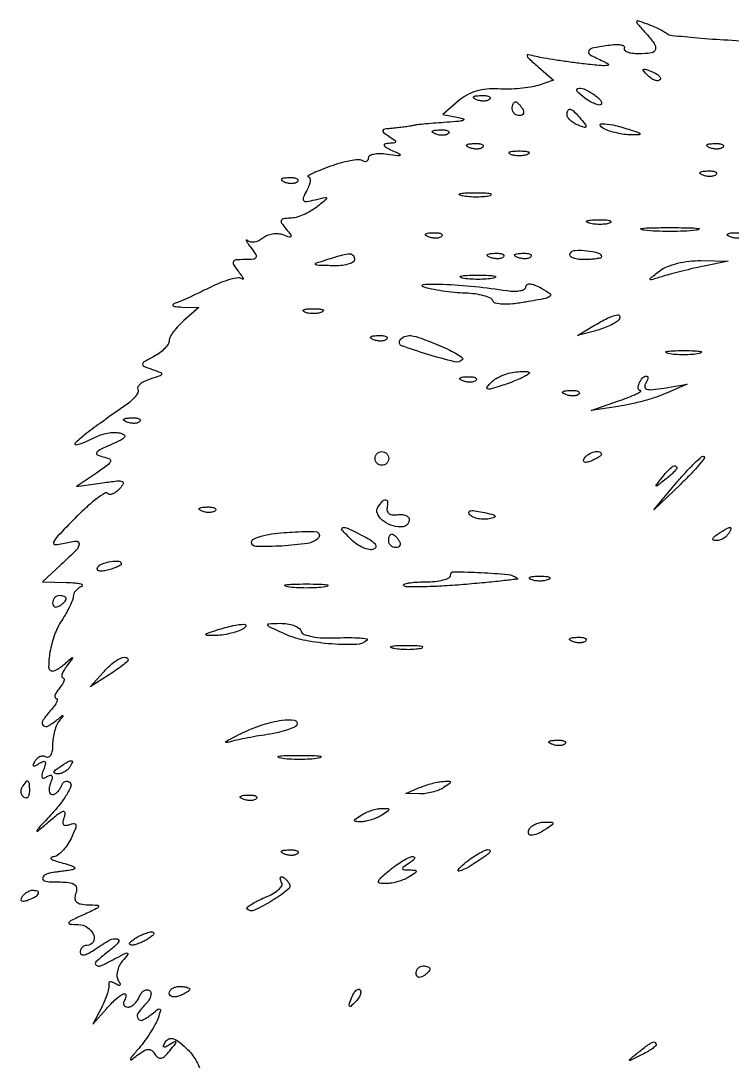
# Model space of a CAD drawing. Extents: x 81 to 492, y 17 to 340.
# Drawn here: x 81.4 to 185.1, y 188.1 to 339.8 of the extents above; entities that cross this region are included whole.
import ezdxf

# ---------------------------------------------------------------- set-up
doc = ezdxf.new("R2010")
doc.units = 0

msp = doc.modelspace()

# ---------------------------------------------------------------- linework, layer by layer
msp.add_lwpolyline([(189.443771, 336.733874, -0.004996), (184.411354, 336.974917, -0.007409), (180.008483, 337.295439, -0.003751), (176.300863, 337.648691, -0.133228), (175.5, 337.956912, 0.032566), (174.982539, 338.286529, 0.012411), (174.22272, 338.67944, 0.01223), (173.373635, 339.066759, 0.014665), (172.556067, 339.3878, 0.00681), (171.314993, 339.814607, 0.446126), (171.13931, 339.713634, 0.236973), (171.209795, 339.443752, 0.003685), (172.306067, 338.214294, -0.023255), (173.696554, 336.526319, -0.230314), (173.865071, 335.649263, -0.300405), (173.277242, 335.129279, -0.035158), (171.440983, 335, -0.030608), (170.494483, 335.057996, -0.064399), (169.782375, 335.240598, -0.123543), (169.410835, 335.508928, -0.323929), (169.38817, 335.819056, 0.401493), (169.329945, 336.092216, 0.110488), (168.879941, 336.270451, 0.052318), (168.044003, 336.314373, 0.023425), (166.947187, 336.205557, 0.01242), (164.642667, 335.808625, 0.275496), (164.157331, 335.371608, 0.362699), (164.376501, 334.847095, 0.016789), (166.25, 333.952396, -0.0559), (166.976739, 333.532774, -0.668824), (166.920904, 333.308038, -0.060747), (165.976861, 333.282593, -0.004894), (163.5, 333.541581, -0.00469), (161.439063, 333.797099, -0.004676), (159.38125, 334.091465, -0.004584), (157.588606, 334.381872, -0.018321), (156.5, 334.609817, 0.012003), (155.313963, 334.873844, 0.528824), (155.1606, 334.722782, 0.166221), (155.350419, 334.382918, 0.003726), (156.769802, 333.126529), (159.039604, 331.147345), (156.769802, 330.402082, -0.039989), (155.652069, 330.131735, -0.017269), (154.130594, 329.943885, -0.016958), (152.489446, 329.854525, -0.021542), (150.972644, 329.888803, 0.040014), (149.292014, 329.864746, 0.04959), (147.757316, 329.564182, 0.052234), (146.378184, 328.986175, 0.053352), (145.159385, 328.138234), (142.873483, 326.155681), (145.186741, 325.714023, -0.046653), (145.899172, 325.507699, -0.675561), (145.900556, 325.320532, -0.074842), (145.21907, 325.153387, -0.007078), (143.5, 325.020832, 0.003851), (141.895206, 324.907503, 0.004567), (140.38125, 324.774939, 0.00399), (139.106565, 324.641309, 0.028972), (138.5, 324.536965, -0.018128), (137.982023, 324.436254, -0.005811), (137.20625, 324.323637, -0.005789), (136.339051, 324.218224, -0.006442), (135.5, 324.137002, 0.013475), (134.414685, 324.016511, 0.260403), (134.153997, 323.819563, 0.346505), (134.225127, 323.54423, 0.019285), (135, 323, -0.008508), (135.878177, 322.411059, -0.24552), (136, 322.177922, -0.380984), (135.858278, 322.018924, -0.014443), (135, 321.945028, 0.052378), (134.434161, 321.852746, 0.469778), (134.343353, 321.652694, 0.155899), (134.618601, 321.363998, 0.014778), (135.5, 320.91586, -0.006153), (136.637031, 320.362219, -0.555314), (136.651192, 320.207947, -0.195427), (136.38018, 320.135121, -0.00303), (134.75, 320.347473, 0.031283), (133.696144, 320.424591, 0.051597), (132.807813, 320.342095, 0.07095), (132.197944, 320.128168, 0.279928), (132, 319.802311, -0.111621), (131.930498, 319.494859, -0.183627), (131.740177, 319.312897, -0.159082), (131.453544, 319.2887, -0.080744), (131.115495, 319.42862, 0.162219), (130.552507, 319.561591, 0.022893), (129.355324, 319.3984, 0.024136), (127.910423, 319.060819, 0.018408), (126.365495, 318.558099, 0.007653), (124.934695, 318.00855, 0.016976), (123.866137, 317.536521, 0.028524), (123.254611, 317.196906, 0.716976), (123.285184, 317.070462, -0.306471), (123.503092, 316.892706, -0.102654), (123.54073, 316.462032, -0.061366), (123.386718, 315.832669, -0.032217), (123.052532, 315.098156, 0.021218), (122.536812, 314.027716, 0.290305), (122.601972, 313.620163, 0.257545), (123.012651, 313.473482, 0.01766), (124.267348, 313.72313, -0.003427), (125.797398, 314.073109, -0.415153), (125.950914, 313.974929, -0.282986), (125.877493, 313.765199, -0.002462), (124.5, 312.656777, -0.038485), (123.59686, 312.04456, -0.030379), (122.537469, 311.522258, -0.031247), (121.488254, 311.157198, -0.063931), (120.627555, 311.031803, 0.027229), (119.650768, 310.961914, 0.274559), (119.34167, 310.721135, 0.248244), (119.388218, 310.312977, 0.023134), (120.018999, 309.477108, -0.008844), (120.707793, 308.616637, -0.274445), (120.739672, 308.355877, -0.385919), (120.538082, 308.265822, -0.01248), (119.628709, 308.588983, 0.075004), (118.897371, 308.749978, 0.055731), (118.069971, 308.713223, 0.056029), (117.27632, 308.495555, 0.078436), (116.645256, 308.120552, -0.062165), (116.071726, 307.754106, -0.070533), (115.449418, 307.559181, -0.080984), (114.875386, 307.558548, -0.136426), (114.440958, 307.758676, 0.139903), (114.267973, 307.836939, 0.595759), (114.216445, 307.768174, 0.046197), (114.437763, 307.385057, 0.009281), (114.905412, 306.75, -0.020316), (115.618376, 305.735677, -0.268564), (115.639198, 305.295718, -0.259714), (115.266436, 305.048746, -0.019238), (114, 305, 0.019238), (112.733564, 304.951254, 0.259714), (112.360802, 304.704282, 0.268564), (112.381624, 304.264323, 0.020316), (113.094588, 303.25, -0.009084), (113.563555, 302.613678, -0.040304), (113.800881, 302.214501, -0.524099), (113.758576, 302.138808, -0.200647), (113.618023, 302.182343, 0.208223), (113.08467, 302.33908, 0.031677), (111.969215, 302.126769, 0.03099), (110.608859, 301.685938, 0.022312), (109.150991, 301.034973, -0.004459), (107.643189, 300.296079, -0.004544), (106.131853, 299.588907, -0.004418), (104.807691, 298.998007, -0.018752), (104, 298.681578, 0.065107), (103.566347, 298.463517, 0.532476), (103.567034, 298.27948, 0.124492), (103.965973, 298.138014, 0.015056), (104.90301, 298.078947), (107.306019, 298), (105.15301, 296.132705, 0.026647), (104.328925, 295.337236, 0.030434), (103.632447, 294.49153, 0.031831), (103.139364, 293.712766, 0.12586), (103, 293.167888, -0.147898), (102.847605, 292.663953, -0.046115), (102.345614, 292.042548, -0.041532), (101.62484, 291.415313, -0.035441), (100.772304, 290.878141, 0.007617), (99.340849, 290.083766, 0.233413), (99.119853, 289.75393, 0.340087), (99.288686, 289.461726, 0.013325), (100.522304, 288.990921, -0.008836), (101.769805, 288.527604, -0.364325), (101.897927, 288.292385, -0.265706), (101.693441, 288.058961, -0.006038), (100.235479, 287.575968, 0.034274), (99.400813, 287.246124, 0.059467), (98.771568, 286.848403, 0.089084), (98.428416, 286.449687, 0.278513), (98.431918, 286.110158, -0.236973), (98.466133, 285.7233, -0.062606), (98.158279, 285.162707, -0.049617), (97.600679, 284.535098, -0.03329), (96.853074, 283.932155, 0.002935), (92.960236, 281.164724, 0.011631), (90.61848, 279.395073, 0.016465), (89.273334, 278.254412, 0.6861), (89.371462, 278, 0.076922), (89.786404, 278.064217, 0.015563), (90.49181, 278.312324, 0.01608), (91.301814, 278.656212, 0.014438), (92.118149, 279.063231, -0.044346), (93.003393, 279.440393, -0.034402), (94.0199, 279.694923, -0.035363), (95.008907, 279.80003, -0.067564), (95.802407, 279.720622, -0.089848), (96.41489, 279.451588, -0.430366), (96.470791, 279.115639, -0.11531), (95.941083, 278.675537, -0.012653), (94.5, 278, 0.009106), (92.883266, 277.256063, 0.13877), (92.426832, 276.851479, 0.459494), (92.522883, 276.531564, 0.046833), (93.375726, 276.245073, -0.052307), (94.285879, 275.928227, -0.401388), (94.433856, 275.544288, -0.136373), (94.008471, 275.003598, -0.009023), (92.375726, 273.850078), (89.5, 271.895229), (93.290329, 272.44858, -0.007612), (95.402921, 272.72422, -0.109831), (96.150288, 272.64601, -0.463065), (96.285245, 272.308528, -0.065394), (95.790329, 271.61163, -0.041923), (95.259644, 271.128158, -0.068671), (94.732159, 270.827572, -0.099284), (94.290608, 270.745897, -0.233398), (94, 270.894834, 0.397283), (93.609548, 270.964217, 0.018107), (92.400102, 270.106844, 0.021917), (90.919122, 268.867736, 0.012897), (89.255667, 267.26654, 0.00421), (86.774958, 264.709529, 0.079541), (86.143576, 263.792724, 0.55261), (86.362856, 263.447091, 0.060488), (87.505667, 263.590778, -0.030375), (89.43353, 263.951905, -0.475533), (89.856807, 263.546915, -0.177134), (89.446044, 262.65345, -0.010393), (87.260218, 260.540469), (84.520437, 258), (88.010218, 257.921053, -0.013909), (89.273925, 257.857265, -0.044162), (90.107689, 257.717133, -0.226023), (90.327676, 257.532081, -0.426963), (90.25, 257.337719, 0.060442), (89.772018, 257.073943, 0.059183), (89.367188, 256.701891, 0.064422), (89.092311, 256.282953, 0.113485), (89, 255.881483, -0.094373), (88.900701, 255.36007, -0.017313), (88.507153, 254.45706, -0.018055), (87.964534, 253.419163, -0.015553), (87.322224, 252.369023, 0.059409), (86.28655, 250.285782, 0.041868), (85.615989, 247.754846, 0.043513), (85.424543, 245.593244, 0.414613), (86.016978, 245, 0.118931), (86.327327, 245.074879, 0.022138), (86.840508, 245.367188, 0.022604), (87.422341, 245.771452, 0.01895), (88.001772, 246.25, -0.002446), (88.833979, 246.984827, -0.591085), (88.910203, 246.957069, -0.201569), (88.872215, 246.804434, -0.00151), (88.079327, 245.75, 0.02571), (87.623058, 245.077843, 0.056376), (87.36291, 244.514062, 0.115483), (87.329947, 244.147738, 0.37372), (87.5, 244, -0.341777), (87.670922, 243.867713, -0.144806), (87.660392, 243.559375, -0.064878), (87.426283, 243.07637, -0.027963), (87, 242.5, 0.029225), (86.575944, 241.923608, 0.068547), (86.349168, 241.440625, 0.154009), (86.350249, 241.133145, 0.326309), (86.532543, 241, -0.448239), (86.678871, 240.835837, -0.090703), (86.549924, 240.4125, -0.044601), (86.140944, 239.768387, -0.020177), (85.5, 239, 0.044714), (84.525856, 237.708405, 0.385543), (84.643928, 237.056358, 0.307178), (85.401787, 237.011107, 0.0396), (86.8, 238, -0.002798), (87.4123, 238.50447, -0.384686), (87.5, 238.5, -0.384686), (87.50447, 238.4123, -0.002798), (87, 237.8, 0.072727), (86.615977, 237.172995, 0.032618), (86.29375, 236.259539, 0.031424), (86.073615, 235.232213, 0.037082), (86, 234.240983, -0.038166), (85.933911, 233.376438, -0.08229), (85.726548, 232.74393, -0.156752), (85.420825, 232.442208, -0.261052), (85.069098, 232.457295, 0.124968), (84.658364, 232.586571, 0.100781), (84.199089, 232.519692, 0.090333), (83.761221, 232.265683, 0.078004), (83.41459, 231.861803, 0.028061), (83.144784, 231.364939, 0.388403), (83.20018, 231.185591, 0.257747), (83.43396, 231.179566, 0.018709), (84.01543, 231.509536, -0.036589), (84.626867, 231.828191, -0.348029), (84.892848, 231.756708, -0.233523), (84.953158, 231.424504, -0.021797), (84.681393, 230.612107, 0.024852), (84.4361, 229.863684, 0.184726), (84.472216, 229.49751, 0.366539), (84.707112, 229.396954, 0.063935), (85.181393, 229.612107, -0.061825), (85.654473, 229.829118, -0.358176), (85.891407, 229.734128, -0.192905), (85.934058, 229.381889, -0.02645), (85.701324, 228.664045, 0.045239), (85.520712, 228.026335, 0.083386), (85.510396, 227.488813, 0.132992), (85.664376, 227.136111, 0.22749), (85.948051, 227, 0.122364), (86.319772, 227.092353, 0.06678), (86.70442, 227.367188, 0.060239), (87.043121, 227.772007, 0.058403), (87.279762, 228.25, -0.081286), (87.512007, 228.669879, -0.135116), (87.835502, 228.908099, -0.15799), (88.197951, 228.927234, -0.123354), (88.544742, 228.73502, -0.309398), (88.659978, 228.217518, -0.036517), (88.114798, 227.100378, -0.033508), (87.18774, 225.727717, -0.020844), (85.931647, 224.244511, 0.001102), (83.962619, 222.097382, 0.085304), (83.713344, 221.708269, 0.787225), (83.798714, 221.645164, 0.002651), (85.410129, 223.009491, -0.009711), (86.818222, 224.16794, -0.084633), (87.526408, 224.554962, -0.482784), (87.782641, 224.391349, -0.112277), (87.711057, 223.800928, 0.036005), (87.498709, 223.040446, 0.201367), (87.579772, 222.634515, 0.280098), (87.896034, 222.489444, 0.062652), (88.497693, 222.637488, -0.070424), (89.155415, 222.788573, -0.410717), (89.402308, 222.583035, -0.123314), (89.315589, 222.002419, -0.010214), (88.696765, 220.594363, -0.04224), (88.127928, 219.598411, -0.045163), (87.410925, 218.736067, -0.049821), (86.660441, 218.120016, -0.126645), (86, 217.889487, 0.229949), (85.779833, 217.75873, 0.42822), (85.821875, 217.576177, 0.057682), (86.432563, 217.303451, 0.013903), (87.5, 217, -0.014497), (88.664882, 216.667353, -0.092977), (89.202799, 216.378654, -0.513572), (89.190241, 216.155006, -0.107325), (88.75, 215.993315, -0.00012), (88.01278, 215.890994, -0.000106), (87.244792, 215.784755, -0.000106), (86.552938, 215.689347, -0.000324), (86.083333, 215.625, 0.059947), (85.005256, 215.343652, 0.236319), (84.560248, 214.848032, 0.39571), (84.788866, 214.415345, 0.084387), (85.710313, 214.264059, -0.013709), (88.021522, 214.213729, -0.100555), (89.087548, 213.941954, -0.257842), (89.476138, 213.393061, -0.120011), (89.361626, 212.5, 0.100517), (89.24701, 211.816095, 0.205455), (89.474221, 211.332949, 0.13601), (90.080363, 211.035966, 0.037711), (91.143011, 210.918781, -0.009634), (92.573437, 210.841875, -0.518695), (92.692963, 210.642852, -0.179783), (92.413926, 210.356187, -0.003429), (90.5, 209.463885, 0.004339), (88.703802, 208.622489, 0.160805), (88.382347, 208.313496, 0.539837), (88.496712, 208.105995, 0.014253), (89.75, 208.045104, -0.146894), (91.096148, 207.611305, -0.145471), (91.986844, 206.50633, -0.246223), (91.891138, 205.483732, -0.253914), (91, 205, 0.104818), (90.618441, 204.919123, 0.099127), (90.29375, 204.689593, 0.096483), (90.076132, 204.346664, 0.093544), (90, 203.943296, 0.315737), (90.189807, 203.672683, 0.143156), (90.644103, 203.643982, 0.068119), (91.357337, 203.910261, 0.029426), (92.222506, 204.443296, -0.022825), (94.33515, 205.783677, -0.193393), (95.427817, 205.935052, -0.580191), (95.576465, 205.408079, -0.032631), (94, 204, 0.017275), (92.310877, 202.582041, 0.496233), (92.351709, 202.093314, 0.256606), (93.083606, 202.046548, 0.012741), (95.315741, 203.16372, -0.00366), (96.669208, 203.872143, -0.246932), (96.921242, 203.8698, -0.465499), (96.957895, 203.694386, -0.006081), (96.16391, 202.707525, 0.059176), (95.708192, 201.99882, 0.061329), (95.437847, 201.211455, 0.068095), (95.38401, 200.467671, 0.123078), (95.568419, 199.889296, -0.025387), (95.840496, 199.394572, -0.31031), (95.80993, 199.19196, -0.32745), (95.614314, 199.15507, -0.026775), (95.129732, 199.419821, 0.039878), (94.691811, 199.644401, 0.124428), (94.366548, 199.692416, 0.274618), (94.202174, 199.570787, 0.171128), (94.187675, 199.32433, -0.123339), (94.204007, 198.854866, -0.022568), (93.982474, 198.007772, -0.023047), (93.624383, 197.017583, -0.01915), (93.155989, 196), (91.887075, 193.5), (93.85383, 195.75, -0.02624), (95.22753, 197.164417, -0.076706), (96.351, 197.923857, -0.534401), (96.686324, 197.722732, -0.151781), (96.5, 197, 0.085773), (96.346362, 196.618055, 0.164617), (96.383819, 196.29375, 0.179921), (96.60497, 196.077815, 0.104738), (96.972368, 196, 0.118305), (97.431945, 196.110284, 0.065276), (97.9109, 196.438938, 0.059372), (98.3357, 196.922861, 0.058922), (98.63617, 197.494256, -0.064687), (98.922637, 198.024159, -0.095495), (99.306356, 198.385658, -0.122333), (99.723538, 198.524706, -0.159288), (100.112456, 198.430499, -0.221367), (100.332932, 198.095089, -0.111771), (100.293252, 197.579535, -0.076078), (99.989888, 196.953593, -0.045591), (99.460052, 196.317195, 0.050603), (98.429521, 195.05392, 0.323221), (98.462321, 194.27503, 0.360134), (99.176391, 194.12125, 0.053424), (100.498726, 194.998943, -0.010027), (101.386974, 195.70653, -0.325688), (101.647193, 195.712493, -0.327239), (101.731701, 195.466963, -0.010077), (101.37388, 194.391444, -0.04031), (100.971122, 193.494157, -0.015964), (100.282182, 192.330126, -0.015678), (99.454639, 191.114492, -0.018965), (98.600988, 190.030261, 0.003323), (97.525771, 188.749177, 0.11018), (97.344128, 188.393467, 0.698599), (97.450811, 188.319872, 0.010058), (98.326215, 188.965959, -0.02801), (99.279406, 189.617954, -0.11992), (99.931398, 189.823368, -0.185525), (100.445262, 189.664204, -0.087718), (100.914487, 189.138364, 0.092458), (101.355456, 188.653446, 0.222898), (101.818508, 188.554841, 0.136113), (102.361922, 188.85127, 0.029769), (103.088271, 189.644624, 0.003741), (103.903247, 190.664197, 0.166196), (103.992186, 190.917662, 0.573056), (103.876071, 190.986971, 0.009945), (103.095492, 190.53745, -0.016472), (102.448202, 190.175854, -0.2588), (102.204115, 190.183174, -0.390376), (102.147989, 190.371281, -0.024798), (102.450988, 190.920697, -0.142923), (102.940122, 191.361345, -0.184716), (103.537344, 191.411666, -0.095292), (104.325418, 191.010095, -0.023232), (105.43883, 190.057466, -0.061429), (106.741666, 188.491407, -0.064228), (107.601696, 186.678339, -0.199937)], format="xyb")
for points in [[(174.526461, 331.193128, -0.20742), (174.220211, 331.072099, -0.082976), (173.768815, 331.162781, -0.063152), (173.246577, 331.441312, -0.043285), (172.733333, 331.875912, -0.011214), (172.106486, 332.536448, -0.400052), (172.111181, 332.729672, -0.286372), (172.336218, 332.78179, -0.008399), (173.293128, 332.435707, -0.036269), (173.940734, 332.133723, -0.070189), (174.395085, 331.789051, -0.120343), (174.59249, 331.461316, -0.278911)], [(164.97104, 329.03906, -0.03592), (165.500559, 328.648316, -0.061262), (165.871132, 328.243196, -0.090717), (166.037523, 327.887527, -0.266567), (165.969467, 327.636134, -0.250852), (165.663344, 327.543502, -0.044), (165.06594, 327.71896, -0.038583), (164.334699, 328.072856, -0.025882), (163.557298, 328.581761, -0.043075), (162.474467, 329.526636, -0.554506), (162.581398, 329.95367, -0.193244), (163.431143, 329.894999, -0.028307)], [(149.729167, 328.395833, -0.126455), (149.402231, 328.202593, -0.060344), (148.916927, 328.123424, -0.05415), (148.359369, 328.160852, -0.051402), (147.8125, 328.316886, -0.054073), (147.395823, 328.538436, -0.470617), (147.37858, 328.720685, -0.168741), (147.670344, 328.862007, -0.018894), (148.416667, 328.921053, -0.028489), (149.112848, 328.910055, -0.077125), (149.592839, 328.799335, -0.208169), (149.77538, 328.614691, -0.296942)], [(154.5, 327, -0.082592), (154.656512, 326.6179, -0.161196), (154.6254, 326.29375, -0.182303), (154.413961, 326.078288, -0.108972), (154.059017, 326, -0.093332), (153.654762, 326.076123, -0.09642), (153.311086, 326.29375, -0.099167), (153.081062, 326.618444, -0.105053), (153, 327, -0.042167), (153.032345, 327.382849, -0.061769), (153.129539, 327.70625, -0.081139), (153.272352, 327.92554, -0.210953), (153.440983, 328, -0.151918), (153.65171, 327.934461, -0.038439), (153.933975, 327.70625, -0.035638), (154.231006, 327.382774, -0.029505)], [(163.018999, 325.477108, -0.008807), (163.707299, 324.617386, -0.27071), (163.741192, 324.355597, -0.389672), (163.541716, 324.264678, -0.012731), (162.641444, 324.584097, -0.0442), (162.013435, 324.891147, -0.05126), (161.482174, 325.291272, -0.058677), (161.117443, 325.719384, -0.148172), (161, 326.106989, -0.097466), (161.129499, 326.765008, -0.389178), (161.469452, 326.925, -0.127361), (162.053128, 326.562498, -0.017238)], [(170, 324, -0.004584), (171.361213, 323.550264, -0.1769), (171.606569, 323.352483, -0.56424), (171.530114, 323.20749, -0.010858), (170.5, 323.169965, -0.034995), (169.589543, 323.220333, -0.019847), (168.5, 323.401663, -0.019741), (167.411338, 323.672791, -0.030584), (166.5, 324, -0.132187), (165.855423, 324.509313, -0.616563), (166.012227, 324.821257, -0.056364), (167.70094, 324.630287, -0.021183)], [(143.729167, 323.395833, -0.126455), (143.402231, 323.202593, -0.060344), (142.916927, 323.123424, -0.05415), (142.359369, 323.160852, -0.051402), (141.8125, 323.316886, -0.054073), (141.395823, 323.538436, -0.470617), (141.37858, 323.720685, -0.168741), (141.670344, 323.862007, -0.018894), (142.416667, 323.921053, -0.028489), (143.112848, 323.910055, -0.077125), (143.592839, 323.799335, -0.208169), (143.77538, 323.614691, -0.296942)], [(148.729167, 321.395833, -0.126455), (148.402231, 321.202593, -0.060344), (147.916927, 321.123424, -0.05415), (147.359369, 321.160852, -0.051402), (146.8125, 321.316886, -0.054073), (146.395823, 321.538436, -0.470617), (146.37858, 321.720685, -0.168741), (146.670344, 321.862007, -0.018894), (147.416667, 321.921053, -0.028489), (148.112848, 321.910055, -0.077125), (148.592839, 321.799335, -0.208169), (148.77538, 321.614691, -0.296942)], [(183.729167, 321.395833, -0.126455), (183.402231, 321.202593, -0.060344), (182.916927, 321.123424, -0.05415), (182.359369, 321.160852, -0.051402), (181.8125, 321.316886, -0.054073), (181.395823, 321.538436, -0.470617), (181.37858, 321.720685, -0.168741), (181.670344, 321.862007, -0.018894), (182.416667, 321.921053, -0.028489), (183.112848, 321.910055, -0.077125), (183.592839, 321.799335, -0.208169), (183.77538, 321.614691, -0.296942)], [(155.25, 320.337719, -0.057986), (154.679992, 320.181385, -0.037979), (154, 320.12966, -0.037979), (153.320008, 320.181385, -0.057986), (152.75, 320.337719, -0.174857), (152.540618, 320.525001, -0.447206), (152.601562, 320.693942, -0.078554), (153.10856, 320.810911, -0.017491), (154, 320.842105, -0.017491), (154.89144, 320.810911, -0.078554), (155.398438, 320.693942, -0.447206), (155.459382, 320.525001, -0.174857)], [(182.729167, 317.395833, -0.126455), (182.402231, 317.202593, -0.060344), (181.916927, 317.123424, -0.05415), (181.359369, 317.160852, -0.051402), (180.8125, 317.316886, -0.054073), (180.395823, 317.538436, -0.470617), (180.37858, 317.720685, -0.168741), (180.670344, 317.862007, -0.018894), (181.416667, 317.921053, -0.028489), (182.112848, 317.910055, -0.077125), (182.592839, 317.799335, -0.208169), (182.77538, 317.614691, -0.296942)], [(119.8125, 316.316886, 0.051402), (120.359369, 316.160852, 0.05415), (120.916927, 316.123424, 0.060344), (121.402231, 316.202593, 0.126455), (121.729167, 316.395833, 0.296942), (121.77538, 316.614691, 0.208169), (121.592839, 316.799335, 0.077125), (121.112848, 316.910055, 0.028489), (120.416667, 316.921053, 0.018894), (119.670344, 316.862007, 0.168741), (119.37858, 316.720685, 0.470617), (119.395823, 316.538436, 0.054073)], [(149.761659, 314.31292, -0.041951), (148.934218, 314.169017, -0.020826), (147.869594, 314.119272, -0.020511), (146.754739, 314.159391, -0.028254), (145.761659, 314.292739, -0.082665), (145.319562, 314.45659, -0.67161), (145.339362, 314.605813, -0.053901), (146.071102, 314.715166, -0.008901), (147.5, 314.747817, -0.009782), (148.938425, 314.726931, -0.038992), (149.814362, 314.62839, -0.417468), (149.916221, 314.476221, -0.285845)], [(167.269032, 310.344063, -0.06278), (166.671085, 310.185595, -0.030339), (165.880008, 310.127736, -0.029507), (165.036634, 310.167106, -0.037336), (164.269032, 310.307009, -0.087174), (163.883358, 310.48334, -0.597527), (163.900903, 310.643467, -0.080377), (164.431793, 310.764444, -0.012823), (165.5, 310.805051, -0.014395), (166.580113, 310.787295, -0.052471), (167.257153, 310.684921, -0.333666), (167.386009, 310.52287, -0.31318)], [(179.75, 309.271532, -0.016375), (178.042668, 309.149287, -0.009683), (176, 309.109723, -0.009683), (173.957332, 309.149287, -0.016375), (172.25, 309.271532, -0.095407), (171.778855, 309.41442, -0.741699), (171.804688, 309.548567, -0.021699), (173.311593, 309.640349, -0.00436), (176, 309.663794, -0.00436), (178.688407, 309.640349, -0.021699), (180.195312, 309.548567, -0.741699), (180.221145, 309.41442, -0.095407)], [(142.729167, 308.395833, -0.126455), (142.402231, 308.202593, -0.060344), (141.916927, 308.123424, -0.05415), (141.359369, 308.160852, -0.051402), (140.8125, 308.316886, -0.054073), (140.395823, 308.538436, -0.470617), (140.37858, 308.720685, -0.168741), (140.670344, 308.862007, -0.018894), (141.416667, 308.921053, -0.028489), (142.112848, 308.910055, -0.077125), (142.592839, 308.799335, -0.208169), (142.77538, 308.614691, -0.296942)], [(186.729167, 308.395833, -0.126455), (186.402231, 308.202593, -0.060344), (185.916927, 308.123424, -0.05415), (185.359369, 308.160852, -0.051402), (184.8125, 308.316886, -0.054073), (184.395823, 308.538436, -0.470617), (184.37858, 308.720685, -0.168741), (184.670344, 308.862007, -0.018894), (185.416667, 308.921053, -0.028489), (186.112848, 308.910055, -0.077125), (186.592839, 308.799335, -0.208169), (186.77538, 308.614691, -0.296942)], [(130, 305, -0.272811), (129.777198, 304.622047, -0.058876), (129.045312, 304.323031, -0.046127), (127.995272, 304.134063, -0.029141), (126.75, 304.09968, -0.001973), (124.58858, 304.174511, -0.212536), (124.332025, 304.300789, -0.527052), (124.379096, 304.467274, -0.003802), (126, 305, -0.007182), (128.314878, 305.704859, -0.070418), (129.3233, 305.84759, -0.240118), (129.804297, 305.602465, -0.158346)], [(151.729167, 305.395833, -0.126455), (151.402231, 305.202593, -0.060344), (150.916927, 305.123424, -0.05415), (150.359369, 305.160852, -0.051402), (149.8125, 305.316886, -0.054073), (149.395823, 305.538436, -0.470617), (149.37858, 305.720685, -0.168741), (149.670344, 305.862007, -0.018894), (150.416667, 305.921053, -0.028489), (151.112848, 305.910055, -0.077125), (151.592839, 305.799335, -0.208169), (151.77538, 305.614691, -0.296942)], [(155.729167, 305.395833, -0.126455), (155.402231, 305.202593, -0.060344), (154.916927, 305.123424, -0.05415), (154.359369, 305.160852, -0.051402), (153.8125, 305.316886, -0.054073), (153.395823, 305.538436, -0.470617), (153.37858, 305.720685, -0.168741), (153.670344, 305.862007, -0.018894), (154.416667, 305.921053, -0.028489), (155.112848, 305.910055, -0.077125), (155.592839, 305.799335, -0.208169), (155.77538, 305.614691, -0.296942)], [(166, 305.383369, -0.349346), (165.879937, 305.2325, -0.019434), (165.248289, 305.112615, -0.023105), (164.422036, 305.027624, -0.014076), (163.440983, 305, -0.034022), (162.498384, 305.064213, -0.072514), (161.798181, 305.266173, -0.140077), (161.447967, 305.563512, -0.293546), (161.441979, 305.90612, -0.247083), (162.186995, 306.345402, -0.040643), (163.913115, 306.288511, -0.041024), (165.564817, 305.960239, -0.33489)], [(181, 304.058292, 0.006148), (179.477206, 303.72909, 0.00449), (177.79375, 303.327486, 0.004537), (176.20495, 302.918012, 0.009981), (175, 302.569864, -0.002155), (173.290419, 302.046787, -0.337487), (173.113215, 302.113154, -0.381215), (173.14264, 302.287771, -0.002352), (174.5, 303.364769, -0.072964), (175.555804, 303.969785, -0.032893), (177.080239, 304.456298, -0.031373), (178.805482, 304.77102, -0.034641), (180.5, 304.853198), (184.5, 304.770002)], [(150.25, 302.294267, -0.029693), (149.225293, 302.159351, -0.017887), (148, 302.115502, -0.017887), (146.774707, 302.159351, -0.029693), (145.75, 302.294267, -0.142433), (145.439977, 302.453014, -0.611425), (145.482812, 302.600334, -0.039503), (146.38851, 302.701569, -0.008087), (148, 302.727636, -0.008087), (149.61149, 302.701569, -0.039503), (150.517188, 302.600334, -0.611425), (150.560023, 302.453014, -0.142433)], [(152.25, 300.477425, 0.034265), (153.303749, 300.386907, 0.056563), (154.192187, 300.472298, 0.079935), (154.796192, 300.705425, 0.266801), (155, 301.060184, -0.269798), (155.179183, 301.368081, -0.155168), (155.61217, 301.459835, -0.073497), (156.320713, 301.282088, -0.027272), (157.25, 300.836568, -0.026268), (158.490778, 300.068818, -0.483597), (158.51624, 299.667041, -0.135978), (157.863895, 299.341471, -0.004556), (155, 298.809969, -0.017053), (153.091029, 298.540396, -0.03683), (151.609186, 298.492135, -0.048635), (150.573685, 298.636227, -0.258271), (150.166667, 299.008584, 0.210803), (149.810376, 299.398891, 0.037295), (148.854167, 299.738053, 0.034751), (147.59524, 299.989085, 0.025047), (146.166667, 300.09968, -0.017251), (144.579871, 300.197673, -0.012944), (142.842708, 300.410773, -0.013125), (141.216713, 300.696916, -0.029077), (140, 301.018743, -0.826879), (140.047261, 301.386657, -0.026347), (142.876264, 301.410765, -0.01378), (147.573175, 301.073333, -0.01373)], [(125.25, 297.337719, -0.057986), (124.679992, 297.181385, -0.037979), (124, 297.12966, -0.037979), (123.320008, 297.181385, -0.057986), (122.75, 297.337719, -0.174857), (122.540618, 297.525001, -0.447206), (122.601562, 297.693942, -0.078554), (123.10856, 297.810911, -0.017491), (124, 297.842105, -0.017491), (124.89144, 297.810911, -0.078554), (125.398438, 297.693942, -0.447206), (125.459382, 297.525001, -0.174857)], [(168.45, 296.112395, -0.06254), (167.916945, 295.726555, -0.020345), (167.044688, 295.293379, -0.019921), (166.026791, 294.886328, -0.021171), (165, 294.570679), (162.5, 293.91657), (165, 295.422849, -0.023306), (166.895309, 296.447609, -0.063031), (168.342626, 296.932321, -0.455223), (168.675062, 296.675852, -0.223265)], [(134.729167, 293.395833, -0.126455), (134.402231, 293.202593, -0.060344), (133.916927, 293.123424, -0.05415), (133.359369, 293.160852, -0.051402), (132.8125, 293.316886, -0.054073), (132.395823, 293.538436, -0.470617), (132.37858, 293.720685, -0.168741), (132.670344, 293.862007, -0.018894), (133.416667, 293.921053, -0.028489), (134.112848, 293.910055, -0.077125), (134.592839, 293.799335, -0.208169), (134.77538, 293.614691, -0.296942)], [(142.485962, 292.441419, -0.014438), (143.883084, 291.809687, -0.026093), (144.981314, 291.201563, -0.027135), (145.726583, 290.678308, -0.449515), (145.742611, 290.409277, -0.263305), (144.601412, 290.092857, -0.012882), (140.682728, 291.178273, -0.012579), (136.879165, 292.443509, -0.476315), (136.618372, 293.19153, -0.153455), (137.29611, 293.777239, -0.13463), (138.225582, 293.908697, -0.057901), (139.709847, 293.541029, -0.009321)], [(180.25, 291.294267, -0.029693), (179.225293, 291.159351, -0.017887), (178, 291.115502, -0.017887), (176.774707, 291.159351, -0.029693), (175.75, 291.294267, -0.142433), (175.439977, 291.453014, -0.611425), (175.482812, 291.600334, -0.039503), (176.38851, 291.701569, -0.008087), (178, 291.727636, -0.008087), (179.61149, 291.701569, -0.039503), (180.517188, 291.600334, -0.611425), (180.560023, 291.453014, -0.142433)], [(154.960027, 288.028252, -0.020891), (154.233227, 287.675149, -0.008688), (153.225199, 287.257139, -0.008578), (152.128568, 286.846157, -0.010971), (151.104479, 286.507389, -0.007879), (149.769695, 286.121005, -0.196791), (149.398001, 286.166806, -0.462267), (149.351423, 286.404431, -0.019768), (149.983125, 287.136426, -0.074283), (150.656227, 287.670777, -0.03676), (151.641286, 288.145654, -0.035458), (152.756867, 288.496663, -0.0433), (153.838673, 288.657289, -0.012198), (154.990026, 288.699288, -0.131573), (155.437636, 288.585197, -0.521118), (155.458904, 288.370579, -0.053739)], [(147.729167, 287.395833, -0.126455), (147.402231, 287.202593, -0.060344), (146.916927, 287.123424, -0.05415), (146.359369, 287.160852, -0.051402), (145.8125, 287.316886, -0.054073), (145.395823, 287.538436, -0.470617), (145.37858, 287.720685, -0.168741), (145.670344, 287.862007, -0.018894), (146.416667, 287.921053, -0.028489), (147.112848, 287.910055, -0.077125), (147.592839, 287.799335, -0.208169), (147.77538, 287.614691, -0.296942)], [(172.403526, 286.843902, 0.210004), (172.338028, 286.37771, 0.278811), (172.643692, 286.091481, 0.080143), (173.50933, 286.049189, 0.014822), (175.094509, 286.273819), (178.5, 286.859835), (175.468566, 285.516234, -0.024481), (174.023799, 284.958765, -0.012488), (172.16185, 284.394353, -0.012378), (170.209236, 283.906993, -0.018139), (168.468566, 283.583824), (164.5, 282.995015), (168.5, 284.392654, 0.008089), (169.980755, 284.937079, 0.017891), (171.087351, 285.410537, 0.029985), (171.721261, 285.756855, 0.70367), (171.690983, 285.895147, -0.363161), (171.370078, 286.242942, -0.116365), (171.508161, 286.988296, -0.087118), (172.00997, 287.739924, -0.204879), (172.618034, 288, -0.330613), (172.747865, 287.903617, -0.119832), (172.761272, 287.660396, -0.062719), (172.642409, 287.287702, -0.029901)], [(162.729167, 285.395833, -0.126455), (162.402231, 285.202593, -0.060344), (161.916927, 285.123424, -0.05415), (161.359369, 285.160852, -0.051402), (160.8125, 285.316886, -0.054073), (160.395823, 285.538436, -0.470617), (160.37858, 285.720685, -0.168741), (160.670344, 285.862007, -0.018894), (161.416667, 285.921053, -0.028489), (162.112848, 285.910055, -0.077125), (162.592839, 285.799335, -0.208169), (162.77538, 285.614691, -0.296942)], [(98.729167, 281.395833, -0.126455), (98.402231, 281.202593, -0.060344), (97.916927, 281.123424, -0.05415), (97.359369, 281.160852, -0.051402), (96.8125, 281.316886, -0.054073), (96.395823, 281.538436, -0.470617), (96.37858, 281.720685, -0.168741), (96.670344, 281.862007, -0.018894), (97.416667, 281.921053, -0.028489), (98.112848, 281.910055, -0.077125), (98.592839, 281.799335, -0.208169), (98.77538, 281.614691, -0.296942)], [(135, 276, -0.099038), (134.923658, 275.618362, -0.097945), (134.70625, 275.29375, -0.097945), (134.381638, 275.076342, -0.099038), (134, 275, -0.099038), (133.618362, 275.076342, -0.097945), (133.29375, 275.29375, -0.097945), (133.076342, 275.618362, -0.099038), (133, 276, -0.099038), (133.076342, 276.381638, -0.097945), (133.29375, 276.70625, -0.097945), (133.618362, 276.923658, -0.099038), (134, 277, -0.099038), (134.381638, 276.923658, -0.097945), (134.70625, 276.70625, -0.097945), (134.923658, 276.381638, -0.099038)], [(166, 276.606989, -0.2252), (165.911231, 276.419896, -0.029412), (165.544118, 276.154486, -0.029555), (165.042538, 275.875192, -0.020646), (164.448062, 275.618443, -0.036408), (163.868281, 275.443138, -0.155351), (163.512472, 275.474315, -0.32948), (163.393111, 275.674071, -0.1144), (163.507079, 276.011454, -0.115814), (164.098109, 276.603931, -0.080554), (164.973761, 276.969265, -0.115534), (165.708846, 276.972535, -0.349578)], [(177.512926, 272.216667), (173.625852, 268.5), (177.062926, 272.576874, -0.010138), (178.413091, 274.114014, -0.016701), (179.622547, 275.350355, -0.010661), (180.64449, 276.286615, -0.363717), (180.95, 276.29354, -0.408744), (180.983896, 276.011794, -0.011037), (180.125985, 274.947373, -0.016864), (178.971153, 273.667744, -0.009975)], [(177, 274.622445, -0.184603), (176.91885, 274.410139, -0.013803), (176.485938, 273.952641, -0.017649), (175.920402, 273.425681, -0.012436), (175.25, 272.872445, -0.001576), (174.120493, 271.99236, -0.377591), (174, 272, -0.377591), (173.99236, 272.120493, -0.001576), (174.872445, 273.25, -0.017685), (175.76332, 274.306759, -0.065617), (176.426111, 274.869516, -0.241985), (176.806605, 274.90695, -0.307699)], [(109.729167, 268.395833, -0.126455), (109.402231, 268.202593, -0.060344), (108.916927, 268.123424, -0.05415), (108.359369, 268.160852, -0.051402), (107.8125, 268.316886, -0.054073), (107.395823, 268.538436, -0.470617), (107.37858, 268.720685, -0.168741), (107.670344, 268.862007, -0.018894), (108.416667, 268.921053, -0.028489), (109.112848, 268.910055, -0.077125), (109.592839, 268.799335, -0.208169), (109.77538, 268.614691, -0.296942)], [(134.75, 268.75, 0.146981), (134.793252, 268.293557, 0.155472), (135.080917, 267.94842, 0.117665), (135.591581, 267.771652, 0.066434), (136.25, 267.793837, -0.056917), (136.91959, 267.829119, -0.086169), (137.485938, 267.694732, -0.115289), (137.861993, 267.417969, -0.178556), (138, 267.043837, -0.119476), (137.903781, 266.646914, -0.102014), (137.632812, 266.311125, -0.093355), (137.227403, 266.08842, -0.082288), (136.75, 266.015313, -0.08454), (135.281149, 266.284007, -0.091215), (134.026984, 267.021428, -0.121282), (133.349295, 267.978864, -0.236291), (133.430902, 268.888197, -0.037407), (134.066401, 269.762821, -0.247912), (134.550998, 269.957297, -0.37764), (134.829522, 269.654851, -0.054924)], [(149.64378, 267.205893, -0.054376), (148.86184, 267.127256, -0.048216), (148.048004, 267.212837, -0.051027), (147.324322, 267.439155, -0.095372), (146.817958, 267.782042, -0.181167), (146.65923, 268.130943, -0.373673), (146.826958, 268.353092, -0.086287), (147.486201, 268.377314, -0.016428), (148.674177, 268.175496, -0.00866), (150.047609, 267.870603, -0.138278), (150.459395, 267.639951, -0.550064), (150.410973, 267.423805, -0.033951)], [(131.426348, 264.622589, -0.024278), (132.482235, 264.007996, -0.090537), (133.039105, 263.482674, -0.251145), (133.097326, 263.07498, -0.219853), (132.790655, 262.766887, -0.137258), (132.158748, 262.714904, -0.053544), (131.313671, 262.974206, -0.047755), (130.406992, 263.469694, -0.042901), (129.575035, 264.144298, -0.014748), (128.186751, 265.563964, -0.566833), (128.289665, 265.913136, -0.178068), (128.996756, 265.842464, -0.00663)], [(184.5, 265, -0.075854), (184.175433, 264.618541, -0.054031), (183.713662, 264.298248, -0.053889), (183.192374, 264.083483, -0.074131), (182.690983, 264.015313, -0.102799), (182.327599, 264.095709, -0.37991), (182.239151, 264.292684, -0.147021), (182.445888, 264.597454, -0.027275), (183, 265, -0.008108), (184.281145, 265.798791, -0.136158), (184.758161, 265.931144, -0.541951), (184.886554, 265.734105, -0.034464)], [(124.716064, 264.382731, -0.16259), (123.171562, 263.611654, -0.020585), (119.413818, 263.236464, -0.016798), (115.665593, 263.143654, -0.411627), (115, 263.815156, -0.294017), (115.280562, 264.25103, -0.036068), (116.395313, 264.664092, -0.033455), (117.929657, 265.00055, -0.021229), (119.75, 265.195209, -0.005725), (123.04729, 265.368905, -0.050881), (124.497075, 265.281094, -0.307196), (124.874283, 264.923823, -0.255833)], [(136.5, 264, -0.082592), (136.656512, 263.6179, -0.161196), (136.6254, 263.29375, -0.182303), (136.413961, 263.078288, -0.108972), (136.059017, 263, -0.093332), (135.654762, 263.076123, -0.09642), (135.311086, 263.29375, -0.099167), (135.081062, 263.618444, -0.105053), (135, 264, -0.042167), (135.032345, 264.382849, -0.061769), (135.129539, 264.70625, -0.081139), (135.272352, 264.92554, -0.210953), (135.440983, 265, -0.151918), (135.65171, 264.934461, -0.038439), (135.933975, 264.70625, -0.035638), (136.231006, 264.382774, -0.029505)], [(96, 260.616631, -0.269441), (95.897105, 260.439552, -0.023164), (95.412095, 260.192137, -0.025605), (94.765536, 259.938235, -0.016806), (93.99862, 259.70989, -0.033809), (93.266748, 259.570513, -0.095442), (92.749762, 259.606613, -0.238295), (92.53149, 259.80112, -0.236417), (92.557637, 260.093259, -0.164455), (93.226012, 260.646277, -0.05364), (94.480663, 260.977438, -0.060354), (95.638289, 261.01255, -0.388023)], [(153.771129, 258.50466, -0.66819), (153.743491, 258.406537, -0.001313), (151.567561, 258.154077, -0.00472), (148.996875, 257.88721, -0.002699), (145.888889, 257.611111, -0.006586), (142.725527, 257.389208, -0.010028), (139.973585, 257.287874, -0.005062), (137.664737, 257.272575, -0.198003), (137.201094, 257.465573, -0.549909), (137.247107, 257.671197, -0.044055), (137.900738, 257.843012, -0.028538), (138.962767, 257.962387, -0.013719), (140.333333, 258, 0.025276), (141.738425, 258.071076, 0.040098), (142.922917, 258.28813, 0.048043), (143.763084, 258.601882, 0.286846), (144, 258.98087, -0.418362), (144.513035, 259.4867, -0.008639), (148.479972, 259.362017, -0.012645), (152.357542, 259.074605, -0.142951)], [(158.25, 258.337719, -0.057986), (157.679992, 258.181385, -0.037979), (157, 258.12966, -0.037979), (156.320008, 258.181385, -0.057986), (155.75, 258.337719, -0.174857), (155.540618, 258.525001, -0.447206), (155.601562, 258.693942, -0.078554), (156.10856, 258.810911, -0.017491), (157, 258.842105, -0.017491), (157.89144, 258.810911, -0.078554), (158.398438, 258.693942, -0.447206), (158.459382, 258.525001, -0.174857)], [(125.75, 257.283746, -0.023547), (124.497782, 257.153981, -0.014044), (123, 257.111902, -0.014044), (121.502218, 257.153981, -0.023547), (120.25, 257.283746, -0.124239), (119.887591, 257.435926, -0.664672), (119.923437, 257.577962, -0.03126), (121.02938, 257.675363, -0.006336), (123, 257.700336, -0.006336), (124.97062, 257.675363, -0.03126), (126.076563, 257.577962, -0.664672), (126.112409, 257.435926, -0.124239)], [(86, 254.940983, 0.108972), (86.078288, 254.586039, 0.182303), (86.29375, 254.3746, 0.161196), (86.6179, 254.343488, 0.082592), (87, 254.5, 0.029505), (87.382774, 254.768994, 0.035638), (87.70625, 255.066025, 0.038439), (87.934461, 255.34829, 0.151918), (88, 255.559017, 0.210953), (87.92554, 255.727648, 0.081139), (87.70625, 255.870461, 0.061769), (87.382849, 255.967655, 0.042167), (87, 256, 0.105053), (86.618444, 255.918938, 0.099167), (86.29375, 255.688914, 0.09642), (86.076123, 255.345238, 0.093332)], [(122.223151, 250.830546, 0.223738), (122.677991, 250.353886, 0.045941), (123.826922, 250.027513, 0.03671), (125.448162, 249.845876, 0.019), (127.488097, 249.845491, -0.009555), (129.323201, 249.879808, -0.018858), (130.779686, 249.824254, -0.020736), (131.78555, 249.705721, -0.612221), (131.847584, 249.514251, -0.192261), (130.341533, 248.867696, -0.024047), (126.717684, 248.949108, -0.029021), (122.891649, 249.443757, -0.058851), (120, 250.351454, -0.002593), (117.686703, 251.40375, -0.16675), (117.370854, 251.705492, -0.547039), (117.488673, 251.909676, -0.007908), (119.166667, 251.960858, -0.041297), (120.215882, 251.889539, -0.050993), (121.164509, 251.644975, -0.059587), (121.883997, 251.276558, -0.165683)], [(113.5, 251, -0.030584), (112.588662, 250.672791, -0.019741), (111.5, 250.401663, -0.019847), (110.410457, 250.220333, -0.034995), (109.5, 250.169965, -0.010858), (108.469886, 250.20749, -0.56424), (108.393431, 250.352483, -0.1769), (108.638787, 250.550264, -0.004584), (110, 251, -0.021183), (112.29906, 251.630287, -0.056364), (113.987773, 251.821257, -0.616563), (114.144577, 251.509313, -0.132187)], [(163.729167, 249.395833, -0.126455), (163.402231, 249.202593, -0.060344), (162.916927, 249.123424, -0.05415), (162.359369, 249.160852, -0.051402), (161.8125, 249.316886, -0.054073), (161.395823, 249.538436, -0.470617), (161.37858, 249.720685, -0.168741), (161.670344, 249.862007, -0.018894), (162.416667, 249.921053, -0.028489), (163.112848, 249.910055, -0.077125), (163.592839, 249.799335, -0.208169), (163.77538, 249.614691, -0.296942)], [(139.761659, 248.31292, -0.041951), (138.934218, 248.169017, -0.020826), (137.869594, 248.119272, -0.020511), (136.754739, 248.159391, -0.028254), (135.761659, 248.292739, -0.082665), (135.319562, 248.45659, -0.67161), (135.339362, 248.605813, -0.053901), (136.071102, 248.715166, -0.008901), (137.5, 248.747817, -0.009782), (138.938425, 248.726931, -0.038992), (139.814362, 248.62839, -0.417468), (139.916221, 248.476221, -0.285845)], [(97, 246.61501, -0.221397), (96.898246, 246.396475, -0.008657), (96.192188, 245.823229, -0.013955), (95.303833, 245.166314, -0.009246), (94.25, 244.460208), (91.5, 242.690397), (93.404988, 244.845198, -0.034809), (94.645026, 246.065228, -0.062634), (95.834652, 246.84901, -0.136434), (96.644833, 247.001695, -0.389554)], [(121.583397, 237.134939, -0.153453), (121.158061, 236.767356, -0.023432), (120.097085, 236.366421, -0.024367), (118.758766, 236.002184, -0.018959), (117.27438, 235.733473, 0.007599), (115.682678, 235.482529, 0.006585), (114.021224, 235.172055, 0.006639), (112.523684, 234.851007, 0.019214), (111.5, 234.575515, -0.188258), (111.270892, 234.591774, -0.58346), (111.2625, 234.70902, -0.027038), (112.072426, 235.185585, -0.006105), (113.5, 235.902818, -0.032701), (116.534144, 237.142885, -0.042863), (119.443584, 237.845429, -0.080848), (121.271938, 237.826992, -0.531124)], [(160.729167, 234.395833, -0.126455), (160.402231, 234.202593, -0.060344), (159.916927, 234.123424, -0.05415), (159.359369, 234.160852, -0.051402), (158.8125, 234.316886, -0.054073), (158.395823, 234.538436, -0.470617), (158.37858, 234.720685, -0.168741), (158.670344, 234.862007, -0.018894), (159.416667, 234.921053, -0.028489), (160.112848, 234.910055, -0.077125), (160.592839, 234.799335, -0.208169), (160.77538, 234.614691, -0.296942)], [(124.75, 232.283746, -0.023547), (123.497782, 232.153981, -0.014044), (122, 232.111902, -0.014044), (120.502218, 232.153981, -0.023547), (119.25, 232.283746, -0.124239), (118.887591, 232.435926, -0.664672), (118.923437, 232.577962, -0.03126), (120.02938, 232.675363, -0.006336), (122, 232.700336, -0.006336), (123.97062, 232.675363, -0.03126), (125.076563, 232.577962, -0.664672), (125.112409, 232.435926, -0.124239)], [(88.5, 231, -0.075854), (88.175433, 230.618541, -0.054031), (87.713662, 230.298248, -0.053889), (87.192374, 230.083483, -0.074131), (86.690983, 230.015313, -0.102799), (86.327599, 230.095709, -0.37991), (86.239151, 230.292684, -0.147021), (86.445888, 230.597454, -0.027275), (87, 231, -0.008108), (88.281145, 231.798791, -0.136158), (88.758161, 231.931144, -0.541951), (88.886554, 231.734105, -0.034464)], [(81.542705, 228.069098, 0.090093), (81.387618, 227.673795, 0.095385), (81.385962, 227.257398, 0.099739), (81.536973, 226.88478, 0.108766), (81.817021, 226.613087, 0.158515), (82.139071, 226.534562, 0.191218), (82.417083, 226.669932, 0.126631), (82.605052, 227.024148, 0.059057), (82.666667, 227.543989, 0.019984), (82.623697, 228.618676, 0.269722), (82.40792, 228.929499, 0.350126), (82.086603, 228.852054, 0.02679)], [(143, 228, -0.050598), (142.280859, 227.632322, -0.029001), (141.353125, 227.331527, -0.028709), (140.375422, 227.135227, -0.04208), (139.5, 227.085598), (137.5, 227.140571), (139.5, 228, -0.021159), (140.375582, 228.333122, -0.016424), (141.353125, 228.62312, -0.016709), (142.284166, 228.833403, -0.038039), (143, 228.914402, -0.011111), (143.87267, 228.926979, -0.411928), (144, 228.79865, -0.247646), (143.891247, 228.592542, -0.006504)], [(115.729167, 226.395833, -0.126455), (115.402231, 226.202593, -0.060344), (114.916927, 226.123424, -0.05415), (114.359369, 226.160852, -0.051402), (113.8125, 226.316886, -0.054073), (113.395823, 226.538436, -0.470617), (113.37858, 226.720685, -0.168741), (113.670344, 226.862007, -0.018894), (114.416667, 226.921053, -0.028489), (115.112848, 226.910055, -0.077125), (115.592839, 226.799335, -0.208169), (115.77538, 226.614691, -0.296942)], [(134, 224, -0.038252), (133.315994, 223.628749, -0.027073), (132.5, 223.315379, -0.027466), (131.682758, 223.10006, -0.050718), (131, 223.030626, -0.012417), (130.133247, 223.052153, -0.399741), (130, 223.192188, -0.246842), (130.113979, 223.408994, -0.007261), (131, 224, -0.038252), (131.684006, 224.371251, -0.027073), (132.5, 224.684621, -0.027466), (133.317242, 224.89994, -0.050718), (134, 224.969374, -0.012417), (134.866753, 224.947847, -0.399741), (135, 224.807812, -0.246842), (134.886021, 224.591006, -0.007261)], [(158, 222, -0.03301), (156.680839, 221.266028, -0.110887), (155.722292, 221.050802, -0.372932), (155.366526, 221.359022, -0.175918), (155.5, 222, -0.101161), (155.859627, 222.382022, -0.052761), (156.433213, 222.701752, -0.049393), (157.116349, 222.916365, -0.053738), (157.809017, 222.984687, -0.012098), (158.761472, 222.953006, -0.343021), (158.935744, 222.800669, -0.295079), (158.842749, 222.569384, -0.010223)], [(121.729167, 218.395833, -0.126455), (121.402231, 218.202593, -0.060344), (120.916927, 218.123424, -0.05415), (120.359369, 218.160852, -0.051402), (119.8125, 218.316886, -0.054073), (119.395823, 218.538436, -0.470617), (119.37858, 218.720685, -0.168741), (119.670344, 218.862007, -0.018894), (120.416667, 218.921053, -0.028489), (121.112848, 218.910055, -0.077125), (121.592839, 218.799335, -0.208169), (121.77538, 218.614691, -0.296942)], [(149, 217.9512, -0.011683), (146.707569, 216.472168, -0.05399), (145.282802, 215.798383, -0.751482), (145.123654, 216.023317, -0.053067), (146, 216.910649, -0.017799), (147.030469, 217.694013, -0.021046), (148.059375, 218.356879, -0.020437), (148.962636, 218.837929, -0.110844), (149.5, 218.962451, -0.19861), (149.731847, 218.868449, -0.323824), (149.765625, 218.668252, -0.100987), (149.51356, 218.343791, -0.028178)], [(138, 217, 0.007698), (137.116826, 216.409778, 0.246379), (137, 216.187084, 0.392993), (137.136384, 216.040363, 0.013145), (138, 216, -0.013145), (138.863616, 215.959637, -0.392993), (139, 215.812916, -0.246379), (138.883174, 215.590222, -0.007698), (138, 215, -0.045057), (137.290591, 214.627348, -0.02716), (136.39402, 214.310881, -0.027066), (135.461077, 214.091556, -0.042162), (134.639216, 214.015313, -0.033889), (133.670402, 214.073048, -0.450882), (133.492438, 214.335229, -0.150106), (133.773071, 214.794172, -0.00735), (135.139216, 215.966731, -0.018631), (136.11639, 216.720954, -0.021663), (137.10027, 217.361009, -0.021293), (137.96901, 217.825343, -0.107998), (138.5, 217.951418, -0.187921), (138.731482, 217.865987, -0.345207), (138.765625, 217.679346, -0.101773), (138.51475, 217.373334, -0.026883)], [(120.473679, 214.042588, -0.383919), (120.306794, 213.123189, -0.026681), (117.955536, 211.498146, -0.026356), (115.413537, 210.113716, -0.31796), (114.375005, 210.291662, -0.433165), (114.382867, 210.53625, -0.035344), (114.951802, 210.969181, -0.030226), (115.82829, 211.470304, -0.016564), (116.955226, 211.981454, 0.029862), (118.072967, 212.524705, 0.050033), (118.927168, 213.12439, 0.069038), (119.421967, 213.687561, 0.292047), (119.428274, 214.116056, -0.039692), (119.254144, 214.455291, -0.085847), (119.189319, 214.740341, -0.161925), (119.239937, 214.924151, -0.250291), (119.381966, 215, -0.137541), (119.614778, 214.934723, -0.043332), (119.908907, 214.71876, -0.039552), (120.210365, 214.408979, -0.0348)], [(81.507079, 212.011454, 0.1144), (81.393111, 211.674071, 0.32948), (81.512472, 211.474315, 0.155351), (81.868281, 211.443138, 0.036408), (82.448062, 211.618443, 0.029964), (83.51997, 212.105273, 0.168622), (83.942608, 212.558518, 0.444011), (83.798253, 212.882327, 0.079093), (83.059017, 213, 0.088797), (82.65395, 212.927491, 0.053277), (82.21498, 212.709615, 0.051183), (81.810572, 212.389589, 0.061454)], [(100, 206, -0.026766), (99.352293, 205.628962, -0.024204), (98.646875, 205.315379, -0.024967), (97.987337, 205.096832, -0.067616), (97.5, 205.030626, -0.190341), (97.267727, 205.122372, -0.335455), (97.234375, 205.315379, -0.102785), (97.485814, 205.625641, -0.027796), (98, 206, -0.026766), (98.647707, 206.371038, -0.024204), (99.353125, 206.684621, -0.024967), (100.012663, 206.903168, -0.067616), (100.5, 206.969374, -0.190341), (100.732273, 206.877628, -0.335455), (100.765625, 206.684621, -0.102785), (100.514186, 206.374359, -0.027796)], [(141, 201.559017, -0.151918), (140.934461, 201.34829, -0.038439), (140.70625, 201.066025, -0.035638), (140.382774, 200.768994, -0.029505), (140, 200.5, -0.082592), (139.6179, 200.343488, -0.161196), (139.29375, 200.3746, -0.182303), (139.078288, 200.586039, -0.108972), (139, 200.940983, -0.093332), (139.076123, 201.345238, -0.09642), (139.29375, 201.688914, -0.099167), (139.618444, 201.918938, -0.105053), (140, 202, -0.042167), (140.382849, 201.967655, -0.061769), (140.70625, 201.870461, -0.081139), (140.92554, 201.727648, -0.210953)], [(106, 198.606989, -0.222225), (105.912889, 198.420671, -0.030693), (105.559375, 198.160341, -0.030395), (105.074558, 197.887494, -0.02136), (104.5, 197.638374, -0.055937), (103.925634, 197.488865, -0.100118), (103.440625, 197.516384, -0.147206), (103.122486, 197.710807, -0.184534), (103, 198.031385, -0.152681), (103.115494, 198.400789, -0.098158), (103.440625, 198.715469, -0.08088), (103.926468, 198.92777, -0.062722), (104.5, 199, -0.024748), (105.074824, 198.971531, -0.039339), (105.559375, 198.884553, -0.046727), (105.903916, 198.758929, -0.289661)], [(130.124088, 196.733333, -0.011214), (129.463552, 196.106486, -0.400052), (129.270328, 196.111181, -0.286372), (129.21821, 196.336218, -0.008399), (129.564293, 197.293128, -0.036269), (129.866277, 197.940734, -0.070189), (130.210949, 198.395085, -0.120343), (130.538684, 198.59249, -0.278911), (130.806872, 198.526461, -0.20742), (130.927901, 198.220211, -0.082976), (130.837219, 197.768815, -0.063152), (130.558688, 197.246577, -0.043285)], [(174, 190.535184, -0.225611), (173.887367, 190.298271, -0.019609), (173.339063, 189.886617, -0.022763), (172.612012, 189.431534, -0.015626), (171.75, 188.980018, -0.000927), (170.194807, 188.229929, -0.374075), (170.086321, 188.259764, -0.387311), (170.103064, 188.368677, -0.000942), (171.44113, 189.444834, -0.008126), (172.784922, 190.486037, -0.060108), (173.485663, 190.889937, -0.258978), (173.834265, 190.853546, -0.244706)]]:
    msp.add_lwpolyline(points, format="xyb", close=True)

doc.saveas('drawing.dxf')
